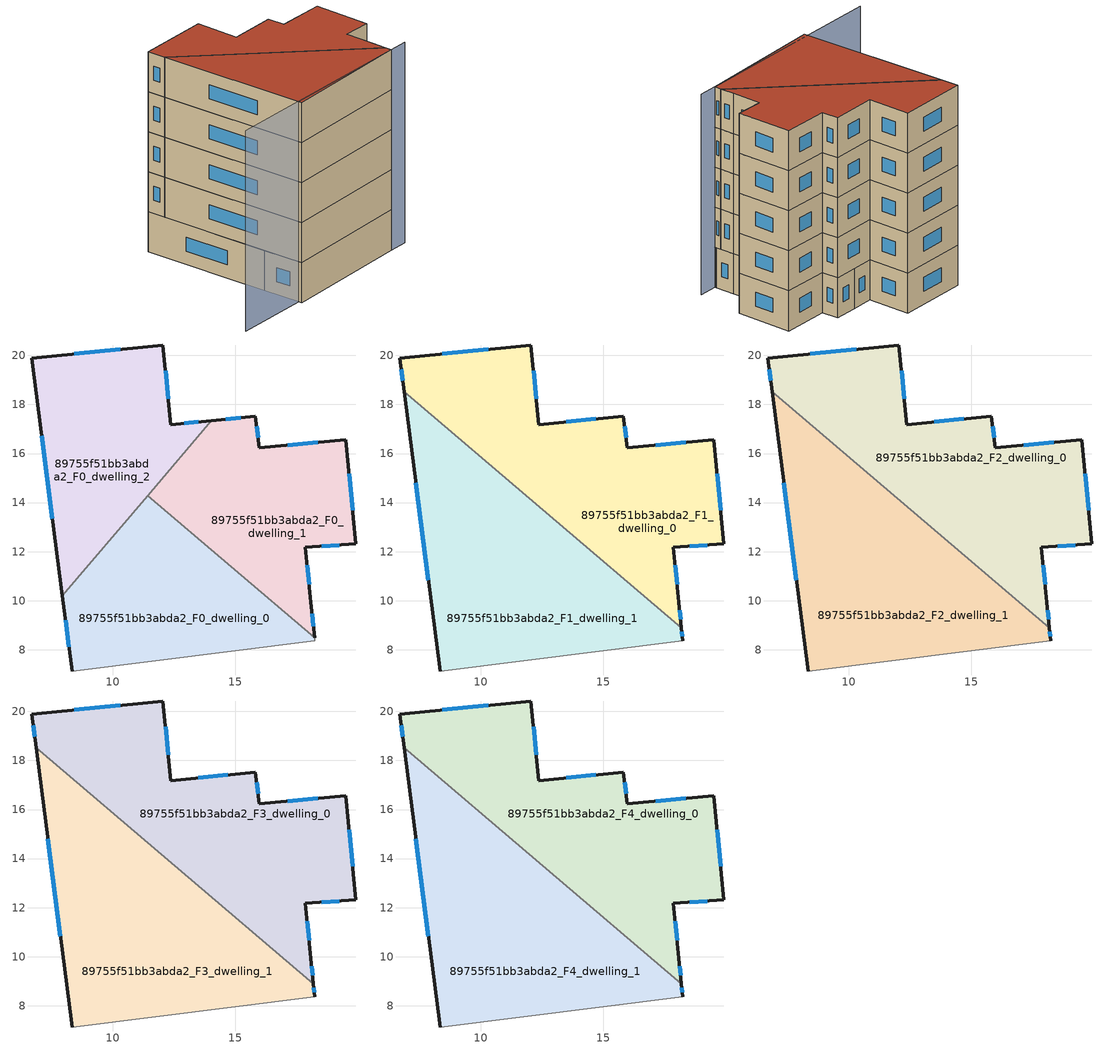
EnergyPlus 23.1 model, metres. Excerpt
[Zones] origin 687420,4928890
89755f51bb3abda2_F0_dwelling_0
 floor ground (EU_floor_Construction): 18.23,8.5 18.24,8.37 8.34,7.13 7.95,10.2 11.42,14.28 z0
 wall outside (EU_wall_Construction): 7.95,10.2 8.34,7.13 z0:3
 wall adiabatic (EU_wall_Construction): 8.34,7.13 18.24,8.37 18.23,8.5 z0:3
 wall to 89755f51bb3abda2_F0_dwelling_1 (EU_wall_Construction): 18.23,8.5 11.42,14.28 z0:3
 wall to 89755f51bb3abda2_F0_dwelling_2 (EU_wall_Construction): 11.42,14.28 7.95,10.2 z0:3
 window (EU_Window_Construction): 8.08,9.2 8.22,8.13 z0.98:2.02
89755f51bb3abda2_F0_dwelling_1
 floor ground (EU_floor_Construction): 19.51,16.55 19.91,12.31 17.86,12.18 18.08,9.94 18.23,8.5 11.42,14.28 14.03,17.34 15.81,17.52 15.98,16.23 z0
 wall outside (EU_wall_Construction): 18.23,8.5 18.08,9.94 17.86,12.18 19.91,12.31 19.51,16.55 15.98,16.23 15.81,17.52 14.03,17.34 z0:3
 wall to 89755f51bb3abda2_F0_dwelling_2 (EU_wall_Construction): 14.03,17.34 11.42,14.28 z0:3
 window (EU_Window_Construction): 18.01,10.67 17.93,11.45 / 18.18,8.97 18.13,9.47 / 15.23,17.46 14.61,17.4 / 15.92,16.65 15.87,17.1 / 18.36,16.45 17.13,16.34 / 19.78,13.69 19.64,15.17 / 18.53,12.23 19.24,12.27 z0.98:2.02
89755f51bb3abda2_F0_dwelling_2
 floor ground (EU_floor_Construction): 12.05,20.42 12.37,17.17 14.03,17.34 7.95,10.2 6.7,19.88 z0
 wall outside (EU_wall_Construction): 14.03,17.34 12.37,17.17 12.05,20.42 6.7,19.88 7.95,10.2 z0:3
 window (EU_Window_Construction): 13.49,17.29 12.91,17.23 / 7.11,16.73 7.54,13.35 / 10.31,20.25 8.44,20.06 / 12.27,18.23 12.15,19.37 z0.98:2.02
89755f51bb3abda2_F1_dwelling_0
 floor to 89755f51bb3abda2_F0_dwelling_2 (EU_floor_Construction): 12.05,20.42 12.37,17.17 14.03,17.34 11.61,14.49 6.88,18.51 6.7,19.88 z3
 floor to 89755f51bb3abda2_F0_dwelling_1 (EU_floor_Construction): 19.51,16.55 19.91,12.31 17.86,12.18 18.08,9.94 18.19,8.9 11.61,14.49 14.03,17.34 15.81,17.52 15.98,16.23 z3
 wall outside (EU_wall_Construction): 18.19,8.9 18.08,9.94 17.86,12.18 19.91,12.31 19.51,16.55 15.98,16.23 15.81,17.52 12.37,17.17 12.05,20.42 6.7,19.88 6.88,18.51 z3:6
 wall to 89755f51bb3abda2_F1_dwelling_1 (EU_wall_Construction): 6.88,18.52 18.19,8.9 z3:6
 window (EU_Window_Construction): 15.92,16.65 15.87,17.1 / 18.36,16.45 17.13,16.34 / 19.78,13.69 19.64,15.17 / 18.53,12.23 19.24,12.27 / 18.01,10.67 17.93,11.45 / 18.15,9.24 18.11,9.6 / 6.76,19.44 6.82,18.96 / 10.31,20.25 8.44,20.06 / 12.27,18.23 12.15,19.37 / 14.69,17.41 13.49,17.29 z3.98:5.02
89755f51bb3abda2_F1_dwelling_1
 floor to 89755f51bb3abda2_F0_dwelling_0 (EU_floor_Construction): 18.23,8.5 18.24,8.37 8.34,7.13 7.95,10.2 11.42,14.28 z3
 floor to 89755f51bb3abda2_F0_dwelling_1 (EU_floor_Construction): 18.19,8.9 18.23,8.5 11.42,14.28 11.61,14.49 z3
 floor to 89755f51bb3abda2_F0_dwelling_2 (EU_floor_Construction): 11.61,14.49 7.95,10.2 6.88,18.51 z3
 wall outside (EU_wall_Construction): 6.88,18.51 8.34,7.13 / 18.24,8.37 18.19,8.9 z3:6
 wall adiabatic (EU_wall_Construction): 8.34,7.13 18.24,8.37 z3:6
 window (EU_Window_Construction): 7.35,14.81 7.87,10.84 / 18.22,8.54 18.2,8.73 z3.98:5.02
89755f51bb3abda2_F2_dwelling_0
 floor to 89755f51bb3abda2_F1_dwelling_0 (EU_floor_Construction): 19.51,16.55 19.91,12.31 17.86,12.18 18.08,9.94 18.19,8.9 6.88,18.51 6.7,19.88 12.05,20.42 12.37,17.17 15.81,17.52 15.98,16.23 z6
 wall outside (EU_wall_Construction): 18.19,8.9 18.08,9.94 17.86,12.18 19.91,12.31 19.51,16.55 15.98,16.23 15.81,17.52 12.37,17.17 12.05,20.42 6.7,19.88 6.88,18.51 z6:9
 wall to 89755f51bb3abda2_F2_dwelling_1 (EU_wall_Construction): 6.88,18.52 18.19,8.9 z6:9
 window (EU_Window_Construction): 15.92,16.65 15.87,17.1 / 18.36,16.45 17.13,16.34 / 19.78,13.69 19.64,15.17 / 18.53,12.23 19.24,12.27 / 18.01,10.67 17.93,11.45 / 18.15,9.24 18.11,9.6 / 6.76,19.44 6.82,18.96 / 10.31,20.25 8.44,20.06 / 12.27,18.23 12.15,19.37 / 14.69,17.41 13.49,17.29 z6.98:8.02
89755f51bb3abda2_F2_dwelling_1
 floor to 89755f51bb3abda2_F1_dwelling_1 (EU_floor_Construction): 18.19,8.9 18.24,8.37 8.34,7.13 6.88,18.51 z6
 wall outside (EU_wall_Construction): 6.88,18.51 8.34,7.13 / 18.24,8.37 18.19,8.9 z6:9
 wall adiabatic (EU_wall_Construction): 8.34,7.13 18.24,8.37 z6:9
 window (EU_Window_Construction): 7.35,14.81 7.87,10.84 / 18.22,8.54 18.2,8.73 z6.98:8.02
89755f51bb3abda2_F3_dwelling_0
 floor to 89755f51bb3abda2_F2_dwelling_0 (EU_floor_Construction): 19.51,16.55 19.91,12.31 17.86,12.18 18.08,9.94 18.19,8.9 6.88,18.51 6.7,19.88 12.05,20.42 12.37,17.17 15.81,17.52 15.98,16.23 z9
 wall outside (EU_wall_Construction): 18.19,8.9 18.08,9.94 17.86,12.18 19.91,12.31 19.51,16.55 15.98,16.23 15.81,17.52 12.37,17.17 12.05,20.42 6.7,19.88 6.88,18.51 z9:12
 wall to 89755f51bb3abda2_F3_dwelling_1 (EU_wall_Construction): 6.88,18.52 18.19,8.9 z9:12
 window (EU_Window_Construction): 15.92,16.65 15.87,17.1 / 18.36,16.45 17.13,16.34 / 19.78,13.69 19.64,15.17 / 18.53,12.23 19.24,12.27 / 18.01,10.67 17.93,11.45 / 18.15,9.24 18.11,9.6 / 6.76,19.44 6.82,18.96 / 10.31,20.25 8.44,20.06 / 12.27,18.23 12.15,19.37 / 14.69,17.41 13.49,17.29 z9.98:11.02
89755f51bb3abda2_F3_dwelling_1
 floor to 89755f51bb3abda2_F2_dwelling_1 (EU_floor_Construction): 18.19,8.9 18.24,8.37 8.34,7.13 6.88,18.51 z9
 wall outside (EU_wall_Construction): 6.88,18.51 8.34,7.13 / 18.24,8.37 18.19,8.9 z9:12
 wall adiabatic (EU_wall_Construction): 8.34,7.13 18.24,8.37 z9:12
 window (EU_Window_Construction): 7.35,14.81 7.87,10.84 / 18.22,8.54 18.2,8.73 z9.98:11.02
89755f51bb3abda2_F4_dwelling_0
 floor to 89755f51bb3abda2_F3_dwelling_0 (EU_floor_Construction): 19.51,16.55 19.91,12.31 17.86,12.18 18.08,9.94 18.19,8.9 6.88,18.51 6.7,19.88 12.05,20.42 12.37,17.17 15.81,17.52 15.98,16.23 z12
 wall outside (EU_wall_Construction): 18.19,8.9 18.08,9.94 17.86,12.18 19.91,12.31 19.51,16.55 15.98,16.23 15.81,17.52 12.37,17.17 12.05,20.42 6.7,19.88 6.88,18.51 z12:15
 wall to 89755f51bb3abda2_F4_dwelling_1 (EU_wall_Construction): 6.88,18.52 18.19,8.9 z12:15
 window (EU_Window_Construction): 15.92,16.65 15.87,17.1 / 18.36,16.45 17.13,16.34 / 19.78,13.69 19.64,15.17 / 18.53,12.23 19.24,12.27 / 18.01,10.67 17.93,11.45 / 18.15,9.24 18.11,9.6 / 6.76,19.44 6.82,18.96 / 10.31,20.25 8.44,20.06 / 12.27,18.23 12.15,19.37 / 14.69,17.41 13.49,17.29 z12.98:14.02
 roof outside (EU_roof_Construction): 18.19,8.9 18.08,9.94 17.86,12.18 19.91,12.31 19.51,16.55 15.98,16.23 15.81,17.52 12.37,17.17 12.05,20.42 6.7,19.88 6.88,18.51 z15
89755f51bb3abda2_F4_dwelling_1
 floor to 89755f51bb3abda2_F3_dwelling_1 (EU_floor_Construction): 18.19,8.9 18.24,8.37 8.34,7.13 6.88,18.51 z12
 wall outside (EU_wall_Construction): 6.88,18.51 8.34,7.13 / 18.24,8.37 18.19,8.9 z12:15
 wall adiabatic (EU_wall_Construction): 8.34,7.13 18.24,8.37 z12:15
 window (EU_Window_Construction): 7.35,14.81 7.87,10.84 / 18.22,8.54 18.2,8.73 z12.98:14.02
 roof outside (EU_roof_Construction): 18.24,8.37 18.19,8.9 6.88,18.51 8.34,7.13 z15
shading: 2.69,6.86 19.66,8.51 z0:15
[Building]
EU S2 Campaign: North Axis=0; Terrain=City; Solar Distribution=FullExterior
[Site:Location]
Bologna: Latitude=44.5; Longitude=11.25; Time Zone=1; Elevation=37
[SizingPeriod:WeatherFileDays]
AnnualSizingPeriod: Begin Month=1; Begin Day of Month=1; End Month=12; End Day of Month=31; Day of Week for Start Day=Monday; Use Weather File Daylight Saving Period=No; Use Weather File Rain and Snow Indicators=No
[MATERIAL]
EU_InternalMass_Material: Roughness=MediumRough; Thickness=0.1; Conductivity=1; Density=1800; Specific Heat=900; Thermal Absorptance=0.9; Solar Absorptance=0.7; Visible Absorptance=0.7
[MATERIAL:NOMASS] Roughness=MediumRough; Thermal Absorptance=0.9; Solar Absorptance=0.7; Visible Absorptance=0.7
Name | Thermal Resistance
EU_wall_NoMass | 0.905828
EU_roof_NoMass | 0.37593
EU_floor_NoMass | 0.67114
[WINDOWMATERIAL:SIMPLEGLAZINGSYSTEM]
EU_Window_SimpleGlazing: UFactor=4.52486; Solar Heat Gain Coefficient=0.85; Visible Transmittance=0.85
[CONSTRUCTION]
EU_wall_Construction: EU_wall_NoMass
EU_roof_Construction: EU_roof_NoMass
EU_floor_Construction: EU_floor_NoMass
EU_Window_Construction: EU_Window_SimpleGlazing
EU_InternalMass_Construction: EU_InternalMass_Material
[ZONE] Type=1; Multiplier=1; Ceiling Height=autocalculate; Floor Area=autocalculate; Part of Total Floor Area=Yes
Name | Volume
89755f51bb3abda2_F0_dwelling_0 | 119.865
89755f51bb3abda2_F1_dwelling_0 | 179.783
89755f51bb3abda2_F2_dwelling_0; 89755f51bb3abda2_F3_dwelling_0; 89755f51bb3abda2_F4_dwelling_0 | 179.786
89755f51bb3abda2_F0_dwelling_1 | 119.85
89755f51bb3abda2_F1_dwelling_1 | 179.793
89755f51bb3abda2_F2_dwelling_1; 89755f51bb3abda2_F3_dwelling_1; 89755f51bb3abda2_F4_dwelling_1 | 179.795
89755f51bb3abda2_F0_dwelling_2 | 119.875
[INTERNALMASS] Construction=EU_InternalMass_Construction
Name | Zone or ZoneList | Surface Area
89755f51bb3abda2_F0_dwelling_0_EU_InternalMass | 89755f51bb3abda2_F0_dwelling_0 | 39.9545
89755f51bb3abda2_F0_dwelling_1_EU_InternalMass | 89755f51bb3abda2_F0_dwelling_1 | 39.9504
89755f51bb3abda2_F0_dwelling_2_EU_InternalMass | 89755f51bb3abda2_F0_dwelling_2 | 39.9584
89755f51bb3abda2_F1_dwelling_0_EU_InternalMass | 89755f51bb3abda2_F1_dwelling_0 | 59.9286
89755f51bb3abda2_F1_dwelling_1_EU_InternalMass | 89755f51bb3abda2_F1_dwelling_1 | 59.9316
89755f51bb3abda2_F2_dwelling_0_EU_InternalMass | 89755f51bb3abda2_F2_dwelling_0 | 59.9286
89755f51bb3abda2_F2_dwelling_1_EU_InternalMass | 89755f51bb3abda2_F2_dwelling_1 | 59.9316
89755f51bb3abda2_F3_dwelling_0_EU_InternalMass | 89755f51bb3abda2_F3_dwelling_0 | 59.9286
89755f51bb3abda2_F3_dwelling_1_EU_InternalMass | 89755f51bb3abda2_F3_dwelling_1 | 59.9316
89755f51bb3abda2_F4_dwelling_0_EU_InternalMass | 89755f51bb3abda2_F4_dwelling_0 | 59.9286
89755f51bb3abda2_F4_dwelling_1_EU_InternalMass | 89755f51bb3abda2_F4_dwelling_1 | 59.9316
[OTHEREQUIPMENT] Fuel Type=Electricity; Design Level Calculation Method=Watts/Area; Power per Zone Floor Area=1; Fraction Latent=0; Fraction Radiant=0; Fraction Lost=0; Carbon Dioxide Generation Rate=0; EndUse Subcategory=EU_Step8_InternalGains
Name | Zone or ZoneList or Space or SpaceList | Schedule
EU_Step8_InternalGain_89755f51bb3abda2_F0_dwelling_0_f000 | 89755f51bb3abda2_F0_dwelling_0 | EU_Step8_GainSchedule_89755f51bb3abda2_F0_dwelling_0_f000
EU_Step8_InternalGain_89755f51bb3abda2_F0_dwelling_1_f000 | 89755f51bb3abda2_F0_dwelling_1 | EU_Step8_GainSchedule_89755f51bb3abda2_F0_dwelling_1_f000
EU_Step8_InternalGain_89755f51bb3abda2_F0_dwelling_2_f000 | 89755f51bb3abda2_F0_dwelling_2 | EU_Step8_GainSchedule_89755f51bb3abda2_F0_dwelling_2_f000
EU_Step8_InternalGain_89755f51bb3abda2_F1_dwelling_0_f000 | 89755f51bb3abda2_F1_dwelling_0 | EU_Step8_GainSchedule_89755f51bb3abda2_F1_dwelling_0_f000
EU_Step8_InternalGain_89755f51bb3abda2_F1_dwelling_1_f000 | 89755f51bb3abda2_F1_dwelling_1 | EU_Step8_GainSchedule_89755f51bb3abda2_F1_dwelling_1_f000
EU_Step8_InternalGain_89755f51bb3abda2_F2_dwelling_0_f000 | 89755f51bb3abda2_F2_dwelling_0 | EU_Step8_GainSchedule_89755f51bb3abda2_F2_dwelling_0_f000
EU_Step8_InternalGain_89755f51bb3abda2_F2_dwelling_1_f000 | 89755f51bb3abda2_F2_dwelling_1 | EU_Step8_GainSchedule_89755f51bb3abda2_F2_dwelling_1_f000
EU_Step8_InternalGain_89755f51bb3abda2_F3_dwelling_0_f000 | 89755f51bb3abda2_F3_dwelling_0 | EU_Step8_GainSchedule_89755f51bb3abda2_F3_dwelling_0_f000
EU_Step8_InternalGain_89755f51bb3abda2_F3_dwelling_1_f000 | 89755f51bb3abda2_F3_dwelling_1 | EU_Step8_GainSchedule_89755f51bb3abda2_F3_dwelling_1_f000
EU_Step8_InternalGain_89755f51bb3abda2_F4_dwelling_0_f000 | 89755f51bb3abda2_F4_dwelling_0 | EU_Step8_GainSchedule_89755f51bb3abda2_F4_dwelling_0_f000
EU_Step8_InternalGain_89755f51bb3abda2_F4_dwelling_1_f000 | 89755f51bb3abda2_F4_dwelling_1 | EU_Step8_GainSchedule_89755f51bb3abda2_F4_dwelling_1_f000
[ZONEVENTILATION:DESIGNFLOWRATE] Schedule=EU_AlwaysOn; Design Flow Rate Calculation Method=AirChanges/Hour; Air Changes per Hour=0.73129; Ventilation Type=Natural; Fan Pressure Rise=0; Fan Total Efficiency=1; Constant Term Coefficient=1; Temperature Term Coefficient=0; Velocity Term Coefficient=0; Velocity Squared Term Coefficient=0; Minimum Indoor Temperature=-100; Maximum Indoor Temperature=100; Delta Temperature=-100; Minimum Outdoor Temperature=-100; Maximum Outdoor Temperature=100; Maximum Wind Speed=40
Name | Zone or ZoneList or Space or SpaceList
EU_ConstantAir_89755f51bb3abda2_F0_dwelling_0 | 89755f51bb3abda2_F0_dwelling_0
EU_ConstantAir_89755f51bb3abda2_F0_dwelling_1 | 89755f51bb3abda2_F0_dwelling_1
EU_ConstantAir_89755f51bb3abda2_F0_dwelling_2 | 89755f51bb3abda2_F0_dwelling_2
EU_ConstantAir_89755f51bb3abda2_F1_dwelling_0 | 89755f51bb3abda2_F1_dwelling_0
EU_ConstantAir_89755f51bb3abda2_F1_dwelling_1 | 89755f51bb3abda2_F1_dwelling_1
EU_ConstantAir_89755f51bb3abda2_F2_dwelling_0 | 89755f51bb3abda2_F2_dwelling_0
EU_ConstantAir_89755f51bb3abda2_F2_dwelling_1 | 89755f51bb3abda2_F2_dwelling_1
EU_ConstantAir_89755f51bb3abda2_F3_dwelling_0 | 89755f51bb3abda2_F3_dwelling_0
EU_ConstantAir_89755f51bb3abda2_F3_dwelling_1 | 89755f51bb3abda2_F3_dwelling_1
EU_ConstantAir_89755f51bb3abda2_F4_dwelling_0 | 89755f51bb3abda2_F4_dwelling_0
EU_ConstantAir_89755f51bb3abda2_F4_dwelling_1 | 89755f51bb3abda2_F4_dwelling_1
[HVACTEMPLATE:THERMOSTAT] Constant Heating Setpoint=20; Constant Cooling Setpoint=50
EU_HeatOnly_89755f51bb3abda2_F0_dwelling_0; EU_HeatOnly_89755f51bb3abda2_F0_dwelling_1; EU_HeatOnly_89755f51bb3abda2_F0_dwelling_2; EU_HeatOnly_89755f51bb3abda2_F1_dwelling_0; EU_HeatOnly_89755f51bb3abda2_F1_dwelling_1; EU_HeatOnly_89755f51bb3abda2_F2_dwelling_0; EU_HeatOnly_89755f51bb3abda2_F2_dwelling_1; EU_HeatOnly_89755f51bb3abda2_F3_dwelling_0; EU_HeatOnly_89755f51bb3abda2_F3_dwelling_1; EU_HeatOnly_89755f51bb3abda2_F4_dwelling_0; EU_HeatOnly_89755f51bb3abda2_F4_dwelling_1
[HVACTEMPLATE:ZONE:IDEALLOADSAIRSYSTEM] System Availability Schedule=EU_AlwaysOn; Maximum Heating Supply Air Temperature=50; Minimum Cooling Supply Air Temperature=13; Maximum Heating Supply Air Humidity Ratio=0.0156; Minimum Cooling Supply Air Humidity Ratio=0.0077; Heating Limit=NoLimit; Cooling Limit=NoLimit; Heating Availability Schedule=EU_AlwaysOn; Cooling Availability Schedule=EU_CoolingOff; Dehumidification Control Type=ConstantSensibleHeatRatio; Cooling Sensible Heat Ratio=0.7; Dehumidification Setpoint=60; Humidification Control Type=None; Humidification Setpoint=30; Outdoor Air Method=None; Outdoor Air Flow Rate per Person=0.00944; Outdoor Air Flow Rate per Zone Floor Area=0; Outdoor Air Flow Rate per Zone=0; Demand Controlled Ventilation Type=None; Outdoor Air Economizer Type=NoEconomizer; Heat Recovery Type=None; Sensible Heat Recovery Effectiveness=0.7; Latent Heat Recovery Effectiveness=0.65
Name | Template Thermostat
89755f51bb3abda2_F0_dwelling_0 | EU_HeatOnly_89755f51bb3abda2_F0_dwelling_0
89755f51bb3abda2_F0_dwelling_1 | EU_HeatOnly_89755f51bb3abda2_F0_dwelling_1
89755f51bb3abda2_F0_dwelling_2 | EU_HeatOnly_89755f51bb3abda2_F0_dwelling_2
89755f51bb3abda2_F1_dwelling_0 | EU_HeatOnly_89755f51bb3abda2_F1_dwelling_0
89755f51bb3abda2_F1_dwelling_1 | EU_HeatOnly_89755f51bb3abda2_F1_dwelling_1
89755f51bb3abda2_F2_dwelling_0 | EU_HeatOnly_89755f51bb3abda2_F2_dwelling_0
89755f51bb3abda2_F2_dwelling_1 | EU_HeatOnly_89755f51bb3abda2_F2_dwelling_1
89755f51bb3abda2_F3_dwelling_0 | EU_HeatOnly_89755f51bb3abda2_F3_dwelling_0
89755f51bb3abda2_F3_dwelling_1 | EU_HeatOnly_89755f51bb3abda2_F3_dwelling_1
89755f51bb3abda2_F4_dwelling_0 | EU_HeatOnly_89755f51bb3abda2_F4_dwelling_0
89755f51bb3abda2_F4_dwelling_1 | EU_HeatOnly_89755f51bb3abda2_F4_dwelling_1
[SIZING:ZONE] Zone Cooling Design Supply Air Temperature Input Method=SupplyAirTemperature; Zone Cooling Design Supply Air Temperature=13; Zone Heating Design Supply Air Temperature Input Method=SupplyAirTemperature; Zone Heating Design Supply Air Temperature=50; Zone Cooling Design Supply Air Humidity Ratio=0.008; Zone Heating Design Supply Air Humidity Ratio=0.008; Cooling Design Air Flow Method=DesignDay; Cooling Design Air Flow Rate=0; Cooling Minimum Air Flow per Zone Floor Area=0.000762; Cooling Minimum Air Flow=0; Cooling Minimum Air Flow Fraction=0.2; Heating Design Air Flow Method=DesignDay; Heating Design Air Flow Rate=0; Heating Maximum Air Flow per Zone Floor Area=0.002032; Heating Maximum Air Flow=0.141576; Heating Maximum Air Flow Fraction=0.3; Account for Dedicated Outdoor Air System=No; Dedicated Outdoor Air System Control Strategy=NeutralSupplyAir; Dedicated Outdoor Air Low Setpoint Temperature for Design=autosize; Dedicated Outdoor Air High Setpoint Temperature for Design=autosize; Zone Load Sizing Method=Sensible Load Only No Latent Load; Zone Latent Cooling Design Supply Air Humidity Ratio Input Method=HumidityRatioDifference; Zone Cooling Design Supply Air Humidity Ratio Difference=0.005; Zone Latent Heating Design Supply Air Humidity Ratio Input Method=HumidityRatioDifference; Zone Humidification Design Supply Air Humidity Ratio Difference=0.005
89755f51bb3abda2_F0_dwelling_0; 89755f51bb3abda2_F0_dwelling_1; 89755f51bb3abda2_F0_dwelling_2; 89755f51bb3abda2_F1_dwelling_0; 89755f51bb3abda2_F1_dwelling_1; 89755f51bb3abda2_F2_dwelling_0; 89755f51bb3abda2_F2_dwelling_1; 89755f51bb3abda2_F3_dwelling_0; 89755f51bb3abda2_F3_dwelling_1; 89755f51bb3abda2_F4_dwelling_0; 89755f51bb3abda2_F4_dwelling_1
[SCHEDULE:CONSTANT]
Name | Hourly Value
EU_AlwaysOn | 1
EU_CoolingOff | 0
[SCHEDULE:FILE] Column Number=1; Rows to Skip at Top=0; Number of Hours of Data=8760; Column Separator=Comma; Interpolate to Timestep=No; Minutes per Item=60; Adjust Schedule for Daylight Savings=Yes
Name | File
EU_Step8_GainSchedule_89755f51bb3abda2_F0_dwelling_0_f000 | ../../schedules/89755f51bb3abda2/89755f51bb3abda2_F0_dwelling_0_f000_gain.csv
EU_Step8_GainSchedule_89755f51bb3abda2_F0_dwelling_1_f000 | ../../schedules/89755f51bb3abda2/89755f51bb3abda2_F0_dwelling_1_f000_gain.csv
EU_Step8_GainSchedule_89755f51bb3abda2_F0_dwelling_2_f000 | ../../schedules/89755f51bb3abda2/89755f51bb3abda2_F0_dwelling_2_f000_gain.csv
EU_Step8_GainSchedule_89755f51bb3abda2_F1_dwelling_0_f000 | ../../schedules/89755f51bb3abda2/89755f51bb3abda2_F1_dwelling_0_f000_gain.csv
EU_Step8_GainSchedule_89755f51bb3abda2_F1_dwelling_1_f000 | ../../schedules/89755f51bb3abda2/89755f51bb3abda2_F1_dwelling_1_f000_gain.csv
EU_Step8_GainSchedule_89755f51bb3abda2_F2_dwelling_0_f000 | ../../schedules/89755f51bb3abda2/89755f51bb3abda2_F2_dwelling_0_f000_gain.csv
EU_Step8_GainSchedule_89755f51bb3abda2_F2_dwelling_1_f000 | ../../schedules/89755f51bb3abda2/89755f51bb3abda2_F2_dwelling_1_f000_gain.csv
EU_Step8_GainSchedule_89755f51bb3abda2_F3_dwelling_0_f000 | ../../schedules/89755f51bb3abda2/89755f51bb3abda2_F3_dwelling_0_f000_gain.csv
EU_Step8_GainSchedule_89755f51bb3abda2_F3_dwelling_1_f000 | ../../schedules/89755f51bb3abda2/89755f51bb3abda2_F3_dwelling_1_f000_gain.csv
EU_Step8_GainSchedule_89755f51bb3abda2_F4_dwelling_0_f000 | ../../schedules/89755f51bb3abda2/89755f51bb3abda2_F4_dwelling_0_f000_gain.csv
EU_Step8_GainSchedule_89755f51bb3abda2_F4_dwelling_1_f000 | ../../schedules/89755f51bb3abda2/89755f51bb3abda2_F4_dwelling_1_f000_gain.csv
